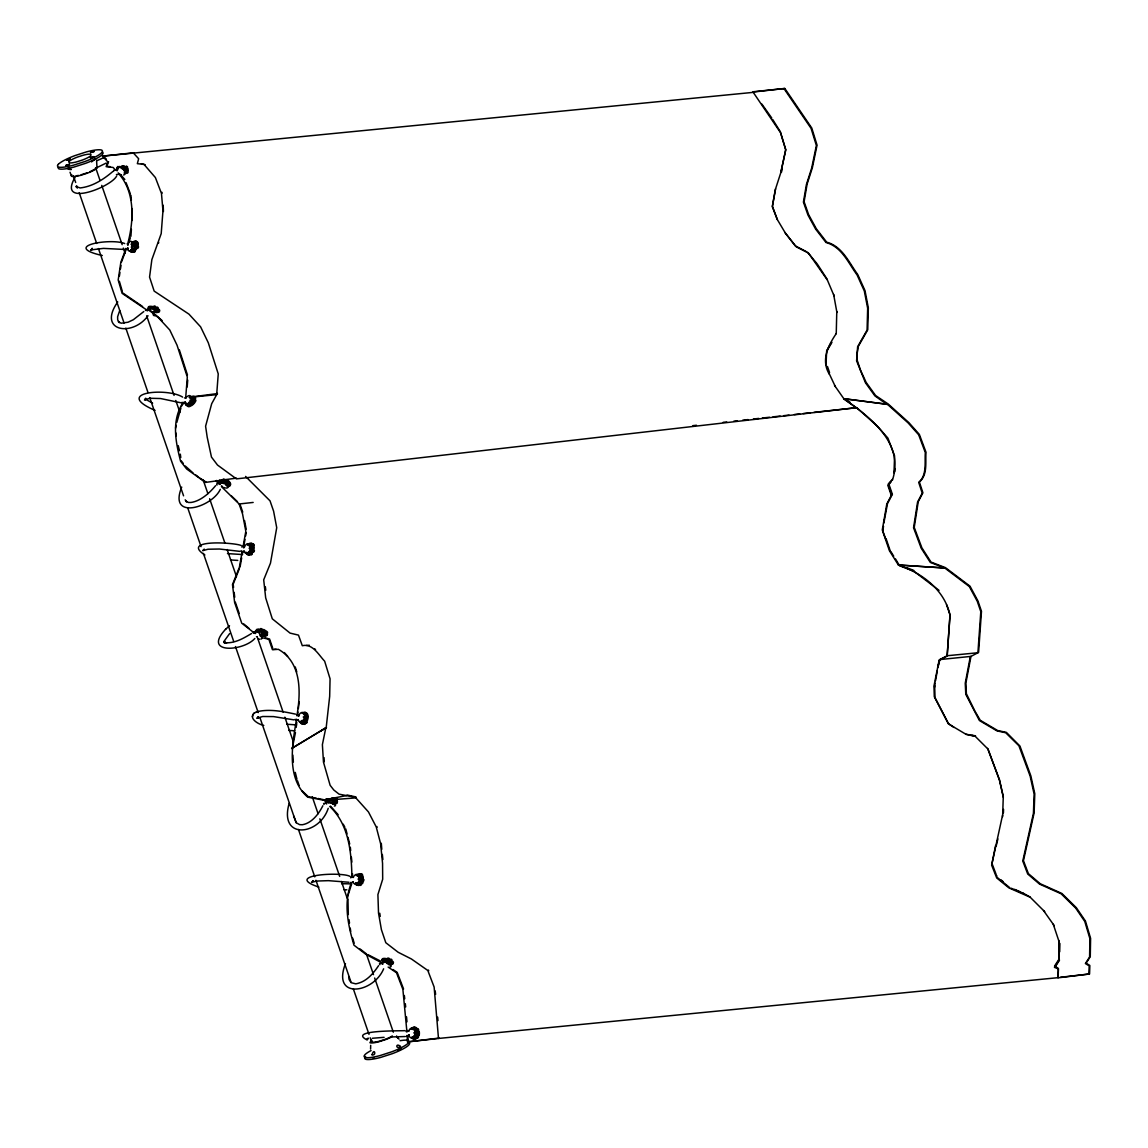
<?xml version="1.0" encoding="UTF-8"?>
<svg xmlns="http://www.w3.org/2000/svg" width="1148" height="1148" viewBox="0 0 1148 1148"><rect width="100%" height="100%" fill="white"/><g stroke="black" fill="none" stroke-linecap="round" stroke-linejoin="round"><path stroke-width="1.5" d="M254.669 712.764C247.724 718.332 258.687 724.474 263.782 725.407M258.257 716.682L258.027 718.16L258.415 716.811L256.793 718.304L262.705 716.495L273.583 716.596L294.017 719.882M894.708 471.728L894.78 468.413M1059.704 951.807L1059.905 943.469M894.005 472.919L894.579 455.914L887.921 438.106L877.431 426.295L856.738 407.669L236.416 478.888L217.489 465.026L211.476 457.091L207.2 437.187L205.592 426.209L211.691 403.709L216.671 394.654L218.249 373.904L208.305 342.793L200.613 326.85L188.946 314.136L154.162 291.09L149.556 277.099L151.866 259.606L161.208 233.604L162.959 210.83L161.466 193.438L155.382 177.538L144.045 164.451L137.344 163.662L138.65 158.725L133.484 153.086L134.173 152.727L102.502 156.142L107.912 162.055L106.118 166.647L113.15 167.465L115.345 169.947M217.345 394.295L217.374 393.305M836.246 333.637L836.777 311.696L833.764 295.136L826.861 278.806L817.233 263.954L807.546 252.259M937.887 667.605L939.839 659.569L970.978 656.398L965.927 682.845L966.372 693.693L975.011 711.286L980.306 720.341L997.655 730.53L1006.394 732.395L1019.941 746.042L1030.832 775.804L1034.793 793.727L1034.118 812.928L1023.456 860.684L1028.393 873.628L1040.203 883.716L1061.843 893.445L1076.336 907.695L1085.463 921.083L1090.6 938.346L1090.27 956.686L1086.08 963.201L1089.854 965.468L1089.567 973.978L1058.054 977.838L1058.356 968.926L1054.438 967.334L1058.829 960.517L1059.245 942.164L1053.276 924.269M1088.892 974.336L1089.179 965.827L1085.391 963.559L1089.581 957.045L1089.911 938.705L1084.774 921.457L1075.662 908.054L1061.154 893.804L1039.514 884.075L1027.704 873.987L1022.768 861.043L1033.43 813.286L1034.118 794.086L1030.158 776.163L1018.907 745.755L1005.705 732.754L996.966 730.889L979.402 720.528L965.784 694.325L965.238 683.204L970.29 656.756L978.598 652.394L981.483 611.281L977.938 600.935L970.017 586.183L945.435 567.629L931.014 562.075L921.887 547.826L914.239 527.406L918.242 501.676L922.92 492.808L919.39 482.045C927.914 474.712 925.231 462.084 926.005 452.226L919.347 434.403L908.857 422.608L888.165 403.981L875.608 395.543L866.166 382.442L860.512 370.201L857.283 360.472L857.068 353.986L858.302 346.366L867.759 329.777L868.333 307.879L865.004 290.631L857.743 274.53C848.946 262.576 842.517 246.461 826.675 242.156L816.3 228.725L808.651 214.69L804.102 201.747L807.101 184.139L812.368 167.68L817.06 145.15L811.765 128.016L784.816 88.468L753.748 91.697L753.059 92.055L780.511 132.651L785.763 149.843L780.784 172.587M381.294 843.263L381.796 849.29M1002.606 816.788L1003.28 796.511L999.42 779.492L987.581 748.41M1003.424 812.899L1003.553 809.369M362.18 880.329L362.223 879.54M145.337 399.016L145.294 399.762L145.71 398.184M130.915 236.301L131.403 229.299M132.02 220.531L132.077 208.563M185.689 397.71L187.311 377.018L177.05 345.218L169.775 329.993L157.95 317.192L153.574 314.38M187.181 387.005L187.727 380.103M836.835 312.514L836.921 311.582M296.5 719.222C292.31 744.435 285.924 778.215 307.721 797.157L324.324 800.343L326.506 802.796M296.887 715.792C300.934 692.588 301.824 662.568 278.39 649.323L272.449 649.711L268.862 639.293L261.514 637.542M296.198 727.43L296.787 722.293M297.576 715.434L297.963 712.004M298.365 708.574L299.14 701.715M326.176 727.645L291.635 748.467L326.176 727.645L329.677 696.334L330.064 678.812L324.654 661.205C318.742 655.049 312.672 643.21 302.311 645.721L298.48 635.117L290.071 633.108L272.291 618.815L265.676 597.85L263.696 579.84L270.469 563.18L276.725 527.707L273.597 511.161L270.024 500.844L245.572 476.42M882.955 529.587L883.4 526.315M883.845 523.058L884.304 519.8M883.458 526.43L882.812 531.094L885.639 538.67M119.406 276.08L119.937 272.535M120.468 268.991L120.999 265.461M96.561 160.232L97.02 168.11A13.704 2.569 -19 0 1 87.42 173.147L80.604 175.343A14.106 2.64 -19 0 1 71.592 176.29L70.042 172.272M370.589 1049.071L370.689 1045.34M76.658 187.268L76.686 185.861L77.275 188.1M224.362 643.095L224.821 640.24L229.614 633.596M158.582 243.089L158.711 242.328M242.199 551.571L239.372 567.327L232.484 584.547L234.623 602.47L241.754 623.206L254.87 633.452M243.103 546.505L245.83 531.294L242.558 513.974L239.128 503.986L222.066 487.24M240.061 566.969L241.668 557.957M242.271 554.584L242.888 551.212M243.491 547.826L244.998 539.388M245.615 536.001L246.217 532.629M324.167 761.784L324.066 757.637M892.427 480.165C904.653 443.056 870.284 417.37 843.809 398.686L887.476 404.34L908.168 422.966L918.658 434.776L925.317 452.585C924.542 462.443 927.225 475.085 918.701 482.404L922.231 493.166L917.568 502.035L913.55 527.764L921.198 548.199L930.339 562.448L944.747 567.987L969.328 586.542L977.264 601.294L980.794 611.64L977.909 652.753L947.143 655.738L949.97 615.012C944.474 589.641 921.844 572.981 898.382 565.003L889.399 550.681L882.267 529.946L886.801 503.986L891.695 494.688L888.107 484.255L892.441 479.261M935.118 683.089L934.644 687.15M935.534 680.707L937.299 670.877M292.668 746.387L295.466 732.582M325.817 727.832L322.387 744.665L323.478 762.157L330.122 785.289L333.767 789.982L339.062 794.158L355.306 797.286L368.465 811.952L376.214 826.89L380.605 843.622L382.557 863.368L382.686 879.225L377.907 894.593L378.524 913.134L381.409 929.679L385.8 942.709L398.155 952.266L411.414 958.982L427.802 970.462L434.131 987.05L438.493 1038.452L407.497 1041.91L407.124 1035.352M312.902 880.846L312.744 881.592L313.088 880.645M92.17 248.241L91.151 250.264L92.084 249.331L90.735 249.948L103.435 248.384L123.912 249.432M163.418 211.505L163.203 205.248M175.544 428.161L176.175 425.305M781.472 172.229L782.233 168.727M996.234 845.846L997.899 838.93M937.902 667.002L939.552 660.086L947.172 656.082L950.056 614.969L946.526 604.623M289.181 803.284C278.534 840.106 319.316 835.83 328.228 808.307M176.806 422.435L180.939 408.014M332.676 803.844L333.609 800.587M831.367 342.52L826.675 350.786L826.015 364.777M252.359 716.668L252.574 715.936M252.847 714.989L253.048 714.257M345.462 963.631C331.399 999.994 373.674 993.307 383.633 968.797M351.503 882.568C343.195 902.529 348.031 925.173 353.971 945.177L365.882 954.347L382.557 963.287M347.887 895.784L351.647 883.903M127.672 243.907C133.799 221.377 135.421 192.118 118.646 173.649M128.863 242.099L130.398 237.751M775.603 188.86L772.389 206.195L777.096 219.182L785.548 233.388L796.238 246.82L808.508 253.105L827.077 279.61M126.007 248.427L120.841 262.275L118.187 279.983L122.104 293.343L147.733 310.634M121.53 261.916L125.548 251.154M108.601 161.696L106.807 166.273L110.323 166.69M753.318 92.357L102.502 156.142M239.43 568.533L233.173 584.189L233.561 587.446M389.703 961.177L388.454 964.234A2.985 1.134 22.5 0 1 389.229 965.052M119.722 310.534L117.613 316.748L117.699 319.919L119.32 322.645L118.359 321.684L121.171 323.205L128.045 322.215L133.312 319.732L143.787 311.567M181.728 487.096C167.852 520.891 212.107 507.387 220.287 489.335M183.192 402.245C171.267 420.642 175.558 441.593 180.595 461.252L186.622 468.958L205.42 482.433L236.531 478.113M181.398 406.421L183.063 403.393M836.332 333.465C828.21 345.404 820.734 360.285 829.358 374.234M204.229 549.103L202.679 550.681L207.989 549.232L219.483 549.017L240.018 551.384M227.089 481.93L225.525 484.714A2.985 1.335 29.6 0 1 225.955 485.231M322.875 805.738C318.412 814.606 311.424 823.216 302.34 824.738L299.571 824.637L296.342 822.786L293.615 815.912M827.263 350.24L831.956 342.334M71.248 175.687L71.807 174.797M95.227 168.584L95.7 167.823M371.938 1040.719L371.751 1041.997A12.083 2.267 -19 0 0 379.471 1041.179L385.312 1039.299A11.753 2.196 -19 0 0 392.329 1035.941M365.581 1056.504L364.619 1058.04L365.208 1059.073A24.18 4.535 -19 0 0 380.662 1057.423L392.343 1053.663A23.505 4.405 -19 0 0 408.803 1045.024L409.75 1043.503L409.162 1042.47M1055.127 966.975L1059.518 960.159M75.007 177.438C57.113 208.161 111.012 187.253 116.622 176.06M117.756 301.924C97.035 331.141 132.221 337.469 148.02 315.757M145.466 398.887L144.476 399.978L149.728 398.27L160.562 398.528L180.824 402.776M378.553 965.698C372.698 974.394 366.011 981.971 355.794 983.85L351.087 982.674L349.121 979.631L348.705 976.546M368.207 1038.065L366.829 1039.127L368.307 1038.782M153.244 314.394L152.584 312.902L155.755 308.769M225.797 629.075C201.761 654.417 243.433 651.418 254.842 638.475M890.963 481.399L888.796 483.896L892.383 494.329L887.49 503.613L884.104 521.752M891.393 481.371L887.964 485.733L891.393 495.678M215.551 485.704C209.094 493.611 200.197 501.145 191.085 502.451L188.444 502.48L185.646 500.944L186.607 501.906L185.201 499.811M312.744 881.32L311.596 882.295L316.891 881.047L328.414 880.66L349.021 882.267M335.489 801.821L333.781 802.294M225.482 629.362L229.514 625.76M119.693 166.962L122.262 166.704A4.004 1.88 33.1 0 1 124.902 168.211A3.975 1.622 25.6 0 0 123.023 167.378M112.891 171.468C103.119 179.762 92.428 186.55 80.13 187.942L75.912 186.45L76.988 187.425M192.462 397.093L192.462 397.093A5.898 2.798 -45.2 0 0 191.343 397.624M133.613 244.825L134.345 244.223A4.018 2.224 -56.4 0 1 135.808 243.62M263.853 632.074L259.922 635.231A2.985 1.004 51.3 0 1 260.452 636.394M371.55 1040.074L369.914 1042.7A14.106 2.64 -19 0 0 378.926 1041.738L385.742 1039.543A13.704 2.569 -19 0 0 391.755 1036.888M320.55 731.061L326.506 727.473M251.613 633.481C243.175 638.46 235.383 643.224 225.209 642.837L226.543 643.067L224.061 642.005L225.123 642.98L224.09 641L224.477 642.378M95.485 168.326L106.176 163.088M753.059 92.055L784.816 88.468M843.809 398.686L887.476 404.34M947.832 655.379L939.164 659.928L933.97 685.987L934.285 696.692L948.334 723.785L966.142 734.39L974.867 736.255M407.497 1041.91L437.46 1038.28M439.182 1038.093L438.493 1038.452L1058.155 977.665L1058.399 968.41L1054.582 966.056L1058.772 959.556L1058.786 940.456M256.449 711.86C269.249 708.574 282.824 711.473 295.524 714.128M253.995 713.109L257.74 711.416M97.307 160.519L103.751 157.678M399.848 1049.717L401.298 1048.87L399.963 1048.913M86.99 172.903L81.149 174.783M399.361 1049.875L397.768 1050.205M222.152 479.807L222.856 479.405A4.979 2.296 31.6 0 1 228.495 482.705A4.979 2.296 31.6 0 1 227.935 485.862M258.099 629.793L258.558 629.678A4.979 1.822 21.2 0 1 261.787 630.137M346.969 795.492L328.055 799.123L328.744 799.639M373.846 1057.911L372.957 1057.853M190.855 397.036L216.685 393.664M1060.451 977.278L1087.859 974.164M239.128 503.986L253.163 502.437M692.875 425.65L696.434 425.248M723.154 422.321L726.713 421.933M733.845 421.158L737.403 420.756M742.756 420.168L748.094 419.594M753.432 419.006L758.785 418.417M762.344 418.03L769.461 417.241M773.035 416.853L780.152 416.078M783.711 415.676L789.063 415.088M794.402 414.514L799.74 413.926M803.313 413.538L810.431 412.749M813.989 412.362L856.738 407.669M216.671 394.654L189.205 397.38M372.253 1038.28L384.106 1037.333M118.172 172.86L118.172 172.86A4.979 3.387 39.1 0 0 121.387 174.898M355.909 797.874L334.814 799.525L335.517 800.687M306.502 645.434L309.343 645.248M273.138 649.352L276.108 649.165M391.195 1036.96L405.33 1036.529M405.072 1030.588C403.823 1031.148 346.323 1029.584 367.202 1040.002M150.245 307.664L151.192 307.65A4.965 1.636 18.1 0 1 158.266 310.62A4.965 1.636 18.1 0 1 153.932 311.596M351.475 883.874L341.602 883.702M413.682 1032.899L417.083 1032.913M242.558 554.541L227.476 553.609M296.557 724.919L286.742 724.216M294.821 730.817L288.636 730.386M343.969 889.729L346.883 889.829M944.474 568.002L898.382 565.003L944.747 567.987M230.504 559.937L237.765 560.425M124.716 243.563C111.37 237.851 60.37 245.988 102.287 255.53M359.195 874.676L360.013 874.762A4.965 3.085 -74 0 1 361.06 881.635A4.965 3.085 -74 0 1 355.894 883.156M761.841 104.038L771.772 118.029M141.376 163.69L145.165 164.724M350.068 876.426C342.018 871.476 282.092 874.819 318.857 887.088M332.848 798.534L335.761 799.84M133.197 246.174L136.268 246.662M241.281 545.573C235.785 542.602 179.791 538.742 204.889 555.001M965.884 734.16L974.968 736.083L988.084 749.17L999.492 780.367L1003.338 797.386M316.274 798.118L308.41 796.798L301.924 790.685M358.018 879.081L361.405 879.755M972.069 735.15L975.556 735.897M347.256 795.047L355.98 796.927M318.025 798.491L324.999 799.984M265.145 637.872L268.087 638.575M249.116 548.342L252.488 549.218M182.604 397.093C167.35 387.421 112.375 392.071 155.066 410.396M259.62 639.321L257.984 638.575M303.216 717.012L306.559 718.131M261.974 630.195L263.064 630.596A4.979 1.822 21.2 0 1 266.436 633.05M907.293 567.887L913.88 570.47M1014.645 889.399L1020.687 891.996M1011.158 888.208L1023.815 893.646M1030.33 897.305L1008.891 887.878L996.708 877.947L991.642 865.19L1002.577 815.023M152.627 403.163L146.112 399.561M1043.532 910.551L1054.266 925.733M368.121 954.763L380.462 961.034M149.656 310.807L152.584 312.902M806.083 251.498L795.263 245.844L784.873 232.413M385.068 960.991L384.594 960.704A3.989 1.119 14.9 0 1 384.164 960.331A3.975 1.292 17.6 0 0 385.226 961.22M147.461 310.577L145.452 310.333M200.068 478.228L206.109 482.074M142.582 306.53L122.793 292.984M155.726 314.954L162.184 320.665M392.989 969.543L397.179 972.385L403.565 988.988M388.124 967.075L396.491 972.743L402.876 989.346L406.937 1032.066M887.117 404.526L874.92 395.902L865.477 382.801L856.595 360.831L857.628 346.739L867.07 330.136L867.658 308.252L864.315 290.989L857.054 274.903C848.272 262.935 841.828 246.82 826 242.515L815.611 229.083L807.962 215.049L803.413 202.105L806.413 184.498L811.693 168.038L816.371 145.509L811.076 128.375L784.141 88.826M845.889 399.303L850.051 402.259M856.379 407.856L844.182 399.231L834.524 385.412M835.314 386.56L828.885 372.957M192.979 472.89L185.302 466.031M195.806 475.028L198.647 477.166M314.667 648.893L315.542 649.538M359.955 948.894L366.571 953.988M1000.74 879.712L1003.323 881.808M997.382 877.589L1009.566 887.519M953.916 727.445L948.506 723.656L935.046 697.654L934.659 685.629M237.464 501.69L231.394 495.893M243.778 623.967L249.087 628.43M399.045 1039.141L397.122 1037.031M1044.723 911.699L1029.785 896.818L1022.194 892.642M216.57 480.452L219.038 483.021M215.881 480.811L218.35 483.38M103.191 155.784L106.434 159.328M330.495 806.126L338.172 814.736M329.806 806.484C349.035 824.594 351.446 852.591 351.934 877.503M939.035 590.373L914.009 571.317L899.601 565.777L895.483 558.918M120.425 174.525L124.831 179.475M284.345 652.552L287.646 656.254M181.284 460.879L183.293 463.462M772.719 119.55L780.339 131.704L785.706 149.671L780.884 172.415L775.259 189.807L772.331 206.769L777.397 219.526M890.862 551.614L893.718 556.177M102.588 152.081L103.162 153.115L102.215 154.636A23.505 4.405 -19 0 1 85.756 163.274L74.075 167.034A24.18 4.535 -19 0 1 58.62 168.684L58.031 167.651M343.223 824.178L344.902 827.321M996.12 874.403L992.001 863.511L995.546 845.66M126.05 182.647L130.341 193.725M827.45 366.456L829.574 372.598M886.156 538.886L890.461 551.528M240.233 504.876L242.745 512.151M269.55 638.934L272.621 647.874M95.915 168.455L99.991 180.308M101.742 185.388L122.162 244.668M123.324 248.054L125.075 253.134M146.643 315.8L174.066 395.4M175.802 400.48L179.892 412.333M203.21 480.079L207.888 493.626M209.625 498.706L224.793 542.746M227.132 549.519L236.459 576.612M257.453 637.585L283.111 712.104M284.862 717.184L293.027 740.905M312.27 796.798L318.096 813.731M319.847 818.811L339.679 876.398M341.43 881.477L347.256 898.41M366.499 954.304L373.502 974.623M374.664 978.01L393.334 1032.21M297.49 780.769L299.083 785.375M235.297 602.112L239.243 613.534M73.343 175.716L75.682 182.489M79.183 192.649L96.676 243.462M98.427 248.542L124.084 323.062M125.835 328.141L147.992 392.501M149.742 397.581L183.565 495.821M187.655 507.674L201.058 546.62M203.397 553.393L233.718 641.474M235.469 646.554L258.214 712.607M259.965 717.687L296.112 822.685M298.451 829.459L314.782 876.885M315.944 880.272L350.929 981.884M353.268 988.672L369.01 1034.391M370.187 1037.778L371.349 1041.164M833.577 294.319L834.051 295.768M179.346 349.882L187.468 374.98M295.251 666.945L296.758 671.838M161.925 192.29L162.155 193.079M428.491 970.103L428.706 970.849M352.694 938.146L354.172 943.154M119.363 281.303L122.305 291.319M345.749 828.899L347.069 833.907M347.944 837.265L349.709 843.952M295.28 772.403L296.959 779.234M178.213 445.611L179.475 450.734M376.903 826.531L377.075 827.306M244.553 520.546L246.189 529.199M175.716 432.71L176.218 435.824M379.773 913.234L380.232 916.448M349.021 919.663L349.509 923.035M350.24 928.101L350.728 931.473M180.308 454.149L180.796 457.507M435.192 990.954L435.609 994.369M404.34 995.503L404.727 998.76M405.301 1003.653L405.689 1006.911M265.36 586.8L265.776 590.216M234.149 592.339L234.723 597.218M382.341 854.442L382.887 859.579M350.327 847.267L350.671 850.568M351.374 857.154L351.891 862.091M437.661 1017.128L437.962 1020.601M406.536 1016.855L406.966 1021.82M130.944 195.303L131.374 200.269M292.84 755.097L293.357 762.085M407.899 1036.63L408.186 1041.552M352.508 873.786L352.623 877.144M996.837 875.694L996.866 876.541M347.959 899.214L348.303 914.612M185.345 401.987A2.985 1.794 -67.4 0 1 183.379 403.594A2.985 1.794 -67.4 0 1 182.001 402.345M184.527 397.926A2.985 1.794 -67.4 0 1 185.416 398.213M190.123 400.107A2.985 1.794 -67.4 0 1 189.908 400.839M189.162 402.159A2.985 1.794 -67.4 0 1 188.674 402.647M187.411 396.404A4.979 2.985 -67.4 0 1 191.515 397.997A4.979 2.985 -67.4 0 1 188.401 404.627A4.979 2.985 -67.4 0 1 184.857 401.857M185.89 398.256A4.979 2.985 -67.4 0 1 186.593 397.222M406.048 1031.593A2.985 1.937 -89.9 0 1 408.788 1031.306M409.248 1034.85A2.985 1.937 -89.9 0 1 406.65 1036.228M408.86 1030.918A4.979 3.214 -89.9 0 1 413.868 1029.34A4.979 3.214 -89.9 0 1 413.538 1037.232A4.979 3.214 -89.9 0 1 408.702 1034.707M379.902 964.693A2.985 1.119 22.5 0 1 380.031 963.402A2.985 1.119 22.5 0 1 382.944 963.947M386.474 963.215A2.985 1.134 22.5 0 1 387.866 963.846M382.557 964.119A4.979 1.88 22.5 0 1 383.762 961.866A4.979 1.88 22.5 0 1 390.019 964.32A4.979 1.88 22.5 0 1 389.904 966.989M356.368 875.709A5.97 3.702 -74 0 1 361.821 875.106A5.97 3.702 -74 0 1 360.802 883.343A5.97 3.702 -74 0 1 355.349 883.903M360.07 873.915A5.97 3.702 -74 0 1 363.184 879.325A5.97 3.702 -74 0 1 358.607 885.539M356.77 884.965A5.97 3.702 -74 0 1 355.636 882.97M361.563 874.346A5.97 3.702 -74 0 1 362.538 874.446M363.93 879.54A5.97 3.702 -74 0 1 363.615 881.047M363.055 882.482A5.97 3.702 -74 0 1 362.309 883.759M361.39 884.764A5.97 3.702 -74 0 1 360.386 885.452M360.816 874.13A5.97 3.702 -74 0 1 361.792 874.231M362.653 879.669A3.975 2.468 -74 0 1 362.438 880.688M358.607 877.416A3.975 2.468 -74 0 1 361.218 876.139M358.463 876.512A3.975 2.468 -74 0 1 361.046 876.24M357.717 876.297A3.975 2.468 -74 0 1 361.204 878.737A3.975 2.468 -74 0 1 357.459 883.329M357.645 875.623A3.975 2.468 -74 0 1 360.415 879.024A3.975 2.468 -74 0 1 356.712 883.099M360.702 877.172A3.975 2.468 -74 0 1 361.376 876.713M359.353 877.632A3.975 2.468 -74 0 1 361.319 876.297M357.502 875.494A4.965 3.085 -74 0 1 359.195 874.661M223.731 479.046A5.97 2.755 31.6 0 1 229.873 483.739A5.97 2.755 31.6 0 1 227.419 486.494M221.076 483.035A5.97 2.755 31.6 0 1 219.641 480.165M226.917 479.577A5.97 2.755 31.6 0 1 228.997 485.776M220.732 481.27A5.97 2.755 31.6 0 1 220.244 480.295M227.046 484.456A3.975 1.837 31.6 0 0 228.753 483.982A3.975 1.794 30.8 0 1 227.074 484.399M222.511 480.022A3.975 1.837 31.6 0 1 227.792 482.691A3.975 1.837 31.6 0 1 226.587 485.202M222.353 482.892A3.975 1.837 31.6 0 1 221.55 480.51M221.363 482.964A3.975 1.837 31.6 0 1 222.525 480.768A3.975 1.837 31.6 0 1 227.232 483.322A3.975 1.837 31.6 0 1 226.874 485.977M221.722 482.964A4.979 2.296 31.6 0 1 220.516 480.582M147.317 310.376A4.979 1.162 37.6 0 1 149.312 309.96A4.979 1.162 37.6 0 1 154.492 314.179A4.979 1.162 37.6 0 1 153.387 315.327M328.902 802.352A5.97 1.837 16.3 0 1 326.936 798.979A5.97 1.837 16.3 0 1 335.733 801.146A5.97 1.837 16.3 0 1 334.642 803.758M329.16 801.433A5.97 1.837 16.3 0 1 327.941 800.83M326.319 799.596A5.97 1.837 16.3 0 1 326.046 799.037M331.499 798.448A5.97 1.837 16.3 0 1 337.526 801.821M333.264 797.975A5.97 1.837 16.3 0 1 336.866 799.74M331.858 798.204A3.975 1.22 16.3 0 1 335.259 799.668M337.125 798.836A5.97 1.837 16.3 0 1 337.77 799.453M335.202 801.907A3.975 1.22 16.3 0 1 333.867 802.036M328.141 799.869A3.975 1.22 16.3 0 1 329.289 798.807A3.975 1.22 16.3 0 1 333.537 799.754M334.355 800.156A3.975 1.22 16.3 0 1 335.001 800.572M336.321 798.793A4.965 1.535 16.3 0 1 337.082 799.783M328.959 801.605A3.975 1.22 16.3 0 1 328.916 799.726A3.975 1.22 16.3 0 1 334.556 801.347A3.975 1.22 16.3 0 1 333.609 802.954M328.701 802.509A3.975 1.22 16.3 0 1 328.644 800.63A3.975 1.22 16.3 0 1 334.283 802.251A3.975 1.22 16.3 0 1 333.351 803.858M335.517 798.764A3.975 1.22 16.3 0 1 336.134 799.553M335.072 803.327A4.965 1.535 16.3 0 0 335.159 801.261A4.965 1.535 16.3 0 0 328.916 799.324L327.969 799.352A4.965 1.535 16.3 0 0 329.347 802.179M247.279 545.185A5.97 3.688 -73 0 1 252.904 544.941A5.97 3.688 -73 0 1 251.01 553.494A5.97 3.688 -73 0 1 245.715 552.217M250.996 543.42A5.97 3.688 -73 0 1 254.124 547.811A5.97 3.688 -73 0 1 250.766 554.527A5.97 3.688 -73 0 1 246.461 552.446M248.944 544.41A5.97 3.688 -73 0 1 249.963 543.721M252.474 543.879A5.97 3.688 -73 0 1 253.45 543.98M251.742 543.65A5.97 3.688 -73 0 1 254.239 545.07M254.454 550.538A5.97 3.688 -73 0 1 253.88 551.973M252.187 554.254A5.97 3.688 -73 0 1 251.182 554.943M249.36 546.018A3.975 2.454 -73 0 1 251.943 545.731M251.025 552.418A3.975 2.454 -73 0 1 250.35 552.877M249.977 545.113A3.975 2.454 -73 0 1 251.929 549.218A3.975 2.454 -73 0 1 248.269 552.791M249.891 544.941A3.975 2.454 -73 0 1 251.053 549.49A3.975 2.454 -73 0 1 247.523 552.547M251.599 546.706A3.975 2.454 -73 0 1 252.273 546.247M250.235 547.151A3.975 2.454 -73 0 1 252.216 545.817M246.72 552.619A4.965 3.071 -73 0 0 251.9 551.112A4.965 3.071 -73 0 0 250.924 544.224L250.106 544.166A4.965 3.071 -73 0 0 248.413 544.984M350.628 877.804A2.985 1.88 -79.1 0 1 353.354 877.517M353.067 881.664A2.985 1.88 -79.1 0 1 350.7 882.381M354.775 875.207A4.979 3.143 -79.1 0 1 359.037 876.527A4.979 3.143 -79.1 0 1 357.401 883.372A4.979 3.143 -79.1 0 1 353.139 882.023M353.484 877.129A4.979 3.143 -79.1 0 1 354.058 876.067M131.862 242.874A5.97 3.329 -58.1 0 1 137.172 241.984A5.97 3.329 -58.1 0 1 135.478 249.087A5.97 3.329 -58.1 0 1 129.882 251.168M134.747 241.74A5.97 3.329 -58.1 0 1 138.277 244.165A5.97 3.329 -58.1 0 1 134.79 250.938A5.97 3.329 -58.1 0 1 130.068 250.838M138.592 246.82A5.97 3.329 -58.1 0 1 138.004 248.212M135.148 251.642A5.97 3.329 -58.1 0 1 134.029 252.287M133.742 244.911A3.975 2.224 -58.1 0 1 135.923 243.663M134.316 249.733A3.975 2.224 -58.1 0 1 133.57 250.164M133.771 243.85A3.975 2.224 -58.1 0 1 135.851 243.276M132.35 244.036A3.975 2.224 -58.1 0 1 135.895 243.433A3.975 2.224 -58.1 0 1 134.775 248.169A3.975 2.224 -58.1 0 1 131.03 249.561M131.661 243.591A3.975 2.224 -58.1 0 1 135.464 244.28A3.975 2.224 -58.1 0 1 131.475 249.475M134.445 245.356A3.975 2.224 -58.1 0 1 135.909 244.294M130.47 250.364A4.965 2.77 -58.1 0 0 135.737 247.738A4.965 2.77 -58.1 0 0 135.608 241.955L134.818 241.912A4.965 2.77 -58.1 0 0 131.303 244.424M127.055 243.893A2.985 1.464 -81.3 0 1 128.059 244.553M128.045 248.054A2.985 1.464 -81.3 0 1 126.639 249.776A2.985 1.464 -81.3 0 1 125.448 248.542M131.661 245.93A2.985 1.464 -81.3 0 1 131.36 247.437M131.36 243.95A2.985 1.464 -81.3 0 1 131.661 245.184M128.619 243.089A4.979 2.44 -81.3 0 1 132.393 243.017A4.979 2.44 -81.3 0 1 130.901 250.465A4.979 2.44 -81.3 0 1 127.643 247.925M127.83 245.399A4.979 2.44 -81.3 0 1 128.145 244.18M324.095 804.389A2.985 0.918 16.3 0 1 323.937 803.399A2.985 0.918 16.3 0 1 326.362 803.514M328.199 802.954A2.985 0.918 16.3 0 1 330.61 803.069M332.059 803.557A2.985 0.918 16.3 0 1 333.178 804.188M326.735 803.873A4.979 1.535 16.3 0 1 327.783 802.036A4.979 1.535 16.3 0 1 334.24 803.887A4.979 1.535 16.3 0 1 334.312 806.054M118.631 173.965A2.985 2.038 39.1 0 1 116.422 174.482M113.623 171.396A2.985 2.038 39.1 0 1 114.814 169.746A2.985 2.038 39.1 0 1 117.455 170.507M116.953 170.808A4.979 3.387 39.1 0 1 119.378 166.905A4.979 3.387 39.1 0 1 125.017 170.478A4.979 3.387 39.1 0 1 123.568 174.998M416.05 1028.594A5.252 3.415 88.8 0 1 416.81 1029.34M417.413 1030.344A5.252 3.415 88.8 0 1 417.843 1031.564M417.772 1035.568A5.252 3.415 88.8 0 1 417.298 1036.716M416.652 1037.649A5.252 3.415 88.8 0 1 414.098 1038.524M192.261 398.815A3.975 1.923 -45.7 0 1 193.61 398.672M414.198 1037.118A4.434 2.884 88.8 0 1 413.567 1036.486M303.761 722.322A3.975 2.483 -75 0 1 302.412 720.671M305.311 714.616A3.975 2.483 -75 0 1 305.956 714.673M157.391 310.591A3.975 1.335 19 0 1 155.152 310.606M151.235 307.147A3.975 1.335 19 0 0 150.661 307.277A5.97 1.966 18.1 0 0 149.886 310.233M133.9 243.936A4.018 2.224 -56.4 0 1 135.981 243.376M358.894 875.996A3.946 2.526 -88.9 0 1 360.831 876.182M385.699 959.384A3.989 1.119 14.9 0 1 386.603 959.484M387.594 959.656A3.989 1.119 14.9 0 1 389.545 960.259A3.975 1.292 17.6 0 0 387.622 959.556M250.91 552.375A3.989 2.411 -69.4 0 1 250.221 552.834M249.503 546.061A3.989 2.411 -69.4 0 1 252.086 545.788M193.007 402.015A3.975 1.923 -45.7 0 1 192.333 402.79M191.573 403.479A3.975 1.923 -45.7 0 1 190.769 404.039M358.994 876.67A3.946 2.526 -88.9 0 1 360.917 876.053M391.095 962.698A3.989 1.363 20.6 0 1 390.535 962.813M305.913 714.817A3.989 2.483 -75 0 0 305.339 714.486A3.989 2.468 -74.1 0 1 305.942 714.831M305.741 720.872A3.989 2.483 -75 0 0 306.243 720.026A3.989 2.468 -74.1 0 1 305.712 720.858M303.789 722.207A3.989 2.483 -75 0 1 301.795 720.485A3.989 2.468 -74.1 0 0 303.761 722.192M257.267 630.654A4.979 1.822 21.2 0 1 257.826 629.85M134.259 249.676A3.975 2.167 -55.2 0 1 133.498 250.092M126.467 170.277A4.004 1.88 33.1 0 1 124.673 171.813M125.62 168.9A4.004 1.88 33.1 0 1 126.151 169.603A3.975 1.622 25.6 0 0 125.606 168.885M126.739 170.607A4.004 1.88 33.1 0 1 124.171 170.865M119.966 167.292A4.004 1.88 33.1 0 1 119.894 166.704M123.525 166.331A4.004 1.88 33.1 0 1 124.415 166.847M383.647 962.254A5.97 1.937 17.6 0 1 384.006 959.269A5.97 1.937 17.6 0 1 392.573 962.34A5.97 1.937 17.6 0 1 389.229 964.248M382.973 960.689A5.97 1.937 17.6 0 1 386.761 958.68A5.97 1.937 17.6 0 1 393.377 962.942M387.809 957.977A5.97 1.937 17.6 0 1 389.301 958.437M390.693 959.01A5.97 1.937 17.6 0 1 391.913 959.642M385.728 959.24A3.975 1.292 17.6 0 1 386.632 959.341M390.994 961.12A3.975 1.292 17.6 0 1 391.411 961.565M384.939 962.124A3.975 1.292 17.6 0 1 384.68 960.144A3.975 1.292 17.6 0 1 390.062 961.579A3.975 1.292 17.6 0 1 390.32 963.545M384.02 962.569A3.975 1.292 17.6 0 1 384.881 961.02A3.975 1.292 17.6 0 1 390.019 962.612A3.975 1.292 17.6 0 1 390.047 964.435M390.062 963.976A4.965 1.607 17.6 0 0 391.511 962.067A4.965 1.607 17.6 0 0 384.939 959.714L383.992 959.728A4.965 1.607 17.6 0 0 384.293 962.182M296.959 714.931A2.985 1.837 -71.7 0 1 298.925 716.051M298.093 719.552A2.985 1.837 -71.7 0 1 295.151 719.279M298.38 716.309A4.979 3.057 -71.7 0 1 303.517 712.879A4.979 3.057 -71.7 0 1 303.029 720.37A4.979 3.057 -71.7 0 1 298.136 719.896M256.248 631.902A5.97 2.196 21.6 0 1 260.481 630.352A5.97 2.196 21.6 0 1 267.183 634.629A5.97 2.196 21.6 0 1 261.758 635.418M255.602 633.524A4.979 1.679 51.3 0 1 256.521 631.099A5.97 2.196 21.6 0 1 262.505 630.022A5.97 2.196 21.6 0 1 266.896 634.93M260.696 628.53A5.97 2.196 21.6 0 1 262.146 628.932M263.595 629.477A5.97 2.196 21.6 0 1 264.958 630.152M266.135 630.898A5.97 2.196 21.6 0 1 267.656 632.433M260.897 630.324A3.975 1.464 21.6 0 1 262.82 630.941M263.739 631.4A3.975 1.464 21.6 0 1 264.514 631.902M258.329 631.185A3.975 1.464 21.6 0 1 264.514 633.022A3.975 1.464 21.6 0 1 262.677 634.873M257.984 632.046A3.975 1.464 21.6 0 1 262.462 632.806A3.975 1.464 21.6 0 1 264.973 635.361A3.975 1.464 21.6 0 1 261.371 635.475M264.054 635.504A4.965 1.822 21.6 0 0 265.59 633.337A4.965 1.822 21.6 0 0 259.175 630.539L258.228 630.553A4.965 1.822 21.6 0 0 257.138 632.089M400.078 1040.705A24.18 4.535 -19 0 1 408.53 1040.619L409.119 1041.652L408.157 1043.188A23.505 4.405 -19 0 1 391.712 1051.826L380.017 1055.586A24.18 4.535 -19 0 1 364.576 1057.222L363.988 1056.189L364.935 1054.668A23.505 4.405 -19 0 1 371.091 1050.563M78.466 175.414A12.083 2.267 -19 0 1 76.184 175.773M94.007 169.545A11.753 2.196 -19 0 1 89.745 171.784M241.798 547.079A2.985 1.866 -75.7 0 1 244.524 546.792M244.094 550.911A2.985 1.866 -75.7 0 1 241.123 550.624M246.031 544.511A4.979 3.1 -75.7 0 1 250.221 545.817A4.979 3.1 -75.7 0 1 248.341 552.59A4.979 3.1 -75.7 0 1 244.151 551.27M244.223 547.625A4.979 3.1 -75.7 0 1 245.27 545.357M153.976 311.955A5.97 1.966 18.1 0 0 159.185 310.778A5.97 1.966 18.1 0 0 150.675 307.205A3.975 1.306 18.1 0 1 151.22 307.205M150.173 309.343A5.97 1.966 18.1 0 1 149.484 306.373A5.97 1.966 18.1 0 1 157.075 308.08A5.97 1.966 18.1 0 1 159.098 311.338M154.076 305.913A5.97 1.966 18.1 0 1 155.554 306.387M156.946 306.975A5.97 1.966 18.1 0 1 158.166 307.635M157.405 310.534A3.975 1.306 18.1 0 1 155.152 310.577M149.943 308.798A3.975 1.306 18.1 0 1 153.229 308.324A3.975 1.306 18.1 0 1 157.448 310.606A3.975 1.306 18.1 0 1 154.865 311.467M149.828 310.089A3.975 1.306 18.1 0 1 152.297 309.07A3.975 1.306 18.1 0 1 157.075 311.352A3.975 1.306 18.1 0 1 154.578 312.356M149.742 309.601A4.965 1.636 18.1 0 1 150.23 307.65M189.535 397.796A5.898 2.798 -45.2 0 1 194.902 397.265A5.898 2.798 -45.2 0 1 191.199 403.795A6.027 2.856 -45.2 0 1 185.732 404.369M185.847 404.369A5.898 2.798 -45.2 0 1 185.761 403.465M193.582 396.806A5.898 2.798 -45.2 0 1 195.49 399.289A5.898 2.798 -45.2 0 1 191.816 404.412A6.027 2.856 -45.2 0 1 186.349 405A5.898 2.798 -45.2 0 1 186.636 403.005M195.949 400.451A5.898 2.798 -45.2 0 1 191.242 405.847M190.066 406.392A5.898 2.798 -45.2 0 1 188.114 406.593M191.329 397.882A3.975 1.88 -45.2 0 1 192.62 400.939A3.975 1.88 -45.2 0 1 187.511 403.622M189.908 397.639A3.975 1.88 -45.2 0 1 192.735 398.743A3.975 1.88 -45.2 0 1 188.674 403.12M187.368 404.627A4.965 2.353 -45.2 0 0 192.835 401.484A4.965 2.353 -45.2 0 0 193.251 396.964L192.477 396.935A4.965 2.353 -45.2 0 0 190.582 397.624M257.367 636.609A2.985 1.004 51.3 0 1 256.435 636.652M253.45 632.993A2.985 1.004 51.3 0 1 255.373 632.892M256.521 631.099A4.979 1.679 51.3 0 1 261.055 635.734A4.979 1.679 51.3 0 1 260.926 638.977M217.015 485.087A2.985 1.335 29.6 0 1 217.259 483.552A2.985 1.335 29.6 0 1 220.1 484.269M221.951 486.121A2.985 1.335 29.6 0 1 222.023 486.537M222.956 483.208A2.985 1.335 29.6 0 1 224.334 483.825M219.698 484.456A4.979 2.21 29.6 0 1 221.435 481.83A4.979 2.21 29.6 0 1 227.505 485.403A4.979 2.21 29.6 0 1 225.754 488.015M224.664 487.771A4.979 2.21 29.6 0 1 223.501 487.355M222.353 486.766A4.979 2.21 29.6 0 1 221.291 486.049M302.182 713.281A5.97 3.702 -74.1 0 1 307.19 714.831A5.97 3.702 -74.1 0 1 304.78 722.939A5.97 3.702 -74.1 0 1 299.786 721.346M302.928 713.496A5.97 3.702 -74.1 0 1 307.937 715.046A5.97 3.702 -74.1 0 1 305.526 723.154A5.97 3.702 -74.1 0 1 300.532 721.561M307.205 722.35A5.97 3.702 -74.1 0 1 306.301 723.355M305.282 724.044A5.97 3.702 -74.1 0 1 304.263 724.359M303.847 722.35A3.975 2.468 -74.1 0 1 302.512 720.7M305.468 714.659A3.975 2.468 -74.1 0 1 306.114 714.716M305.11 721.532A3.989 2.468 -74.1 0 1 304.435 721.992M303.976 714.228A3.975 2.468 -74.1 0 1 305.669 719.337A3.975 2.468 -74.1 0 1 301.336 721.03M303.876 714.07A3.975 2.468 -74.1 0 1 304.923 719.122A3.975 2.468 -74.1 0 1 301.034 721.375M303.574 721.676A3.975 2.468 -74.1 0 1 303.259 720.915M300.79 721.748A4.965 3.085 -74.1 0 0 305.956 720.226A4.965 3.085 -74.1 0 0 304.909 713.324L304.091 713.267A4.965 3.085 -74.1 0 0 303.244 713.511M411.056 1029.268A5.97 3.86 88.8 0 1 416.494 1028.68A5.97 3.86 88.8 0 1 416.982 1037.118A5.97 3.86 88.8 0 1 411.529 1037.677M411.802 1029.268A5.97 3.86 88.8 0 1 416.982 1028.335A5.97 3.86 88.8 0 1 418.13 1036.257A5.97 3.86 88.8 0 1 413.136 1038.538M418.016 1028.665A5.97 3.86 88.8 0 1 418.704 1029.842M419.164 1031.234A5.97 3.86 88.8 0 1 419.034 1035.769M418.503 1037.075A5.97 3.86 88.8 0 1 417.757 1038.108M416.408 1036.931A3.989 2.583 88.8 0 1 413.868 1036.156M416.265 1036.472A3.989 2.583 88.8 0 1 413.682 1036.744M414.471 1029.282A3.989 2.583 88.8 0 1 416.566 1033.961A3.989 2.583 88.8 0 1 413.567 1037.089M412.376 1029.44A3.989 2.583 88.8 0 1 415.834 1032.927A3.989 2.583 88.8 0 1 412.821 1037.103M415.935 1036.701A3.989 2.583 88.8 0 1 415.375 1036.127M415.834 1037.06A3.989 2.583 88.8 0 1 414.615 1036.142M411.945 1036.931A4.979 3.214 88.8 0 0 416.939 1035.381A4.979 3.214 88.8 0 0 414.586 1028.307L413.739 1028.235A4.979 3.214 88.8 0 0 412.161 1029.067M117.928 169.502A5.97 2.44 25.6 0 1 120.296 166.661A5.97 2.44 25.6 0 1 127.801 171.023A5.97 2.44 25.6 0 1 124.099 173.09M117.756 167.838A5.97 2.44 25.6 0 1 117.727 166.446M121.602 166.03A5.97 2.44 25.6 0 1 128.318 170.478M123.41 165.671A5.97 2.44 25.6 0 1 128.145 168.813M124.96 172.76A4.965 2.038 25.6 0 0 126.596 170.363A3.975 1.622 25.6 0 1 124.386 170.421M119.88 166.532A3.975 1.622 25.6 0 0 119.765 166.948A3.975 1.622 25.6 0 1 122.075 167.077M122.463 166.259A3.975 1.622 25.6 0 1 124.357 166.977M126.524 166.259A5.97 2.44 25.6 0 1 127.658 167.106M126.696 170.535A3.975 1.622 25.6 0 1 124.888 171.396M120.052 167.723A3.975 1.622 25.6 0 1 125.534 169.99A3.975 1.622 25.6 0 1 124.501 172.214M122.248 169.014A3.975 1.622 25.6 0 1 125.634 171.396A3.975 1.622 25.6 0 1 124.874 173.032M120.669 167.206A3.975 1.622 25.6 0 1 120.296 166.632M125.62 166.675A3.975 1.622 25.6 0 1 126.38 167.249M126.768 166.431A3.975 1.622 25.6 0 1 127.356 167.02M126.079 166.474A4.965 2.038 25.6 0 1 127.012 167.178M120.339 167.178A4.965 2.038 25.6 0 1 126.596 170.363M118.086 168.239A4.965 2.038 25.6 0 1 118.675 167.35M372.024 1054.754C376.774 1056.318 374.377 1046.962 372.024 1054.754M94.911 159.041L91.639 161.681L94.911 159.041M71.119 169.517C65.436 169.689 67.919 166.317 71.119 169.517M400.465 1046.459C395.515 1050.162 395.644 1042.011 400.465 1046.459M58.347 164.279L57.4 165.8L57.988 166.833A24.18 4.535 -19 0 0 73.443 165.197L85.124 161.438A23.505 4.405 -19 0 0 101.584 152.799L102.531 151.263L101.942 150.23A24.18 4.535 -19 0 0 86.487 151.88L74.807 155.64A23.505 4.405 -19 0 0 58.347 164.279M66.57 160.246L70.258 159.156L66.57 160.246M65.823 165.484L69.497 164.408L65.823 165.484M69.153 161.409L68.98 162.686A12.083 2.267 -19 0 0 76.701 161.868L82.541 159.988A11.753 2.196 -19 0 0 90.778 155.669L90.95 154.377A12.083 2.267 -19 0 0 83.23 155.21L77.39 157.089A11.753 2.196 -19 0 0 69.153 161.409M90.505 152.541L94.193 151.45L90.505 152.541M90.405 157.707L94.079 156.63L90.405 157.707M191.946 398.514L191.142 398.887A3.975 1.923 -45.7 0 1 193.294 398.356A3.975 1.88 -45.2 0 0 192.677 398.313L191.946 398.514M397.466 1037.634L396.677 1036.257L397.466 1037.634M359.539 883.4A3.975 2.468 -74 0 0 360.214 882.941A3.932 2.239 -58.7 0 1 359.453 883.357M221.851 480.237A3.975 1.837 31.6 0 0 222.282 481.471A3.975 1.794 30.8 0 1 221.837 480.266M252.115 545.644A3.975 2.454 -73 0 0 249.489 546.922A3.989 2.411 -69.4 0 1 252.129 545.644M135.034 249.102A3.975 2.224 -58.1 0 0 135.679 248.327A3.975 2.167 -55.2 0 1 134.99 249.073M155.784 308.224A3.975 1.335 19 0 0 154.865 307.822A3.975 1.306 18.1 0 1 155.784 308.224M157.635 309.601A3.975 1.335 19 0 0 156.587 308.668A3.975 1.306 18.1 0 1 157.649 309.558M306.688 716.151A3.989 2.483 -75 0 0 306.373 715.376A3.989 2.468 -74.1 0 1 306.703 716.151"/></g></svg>
